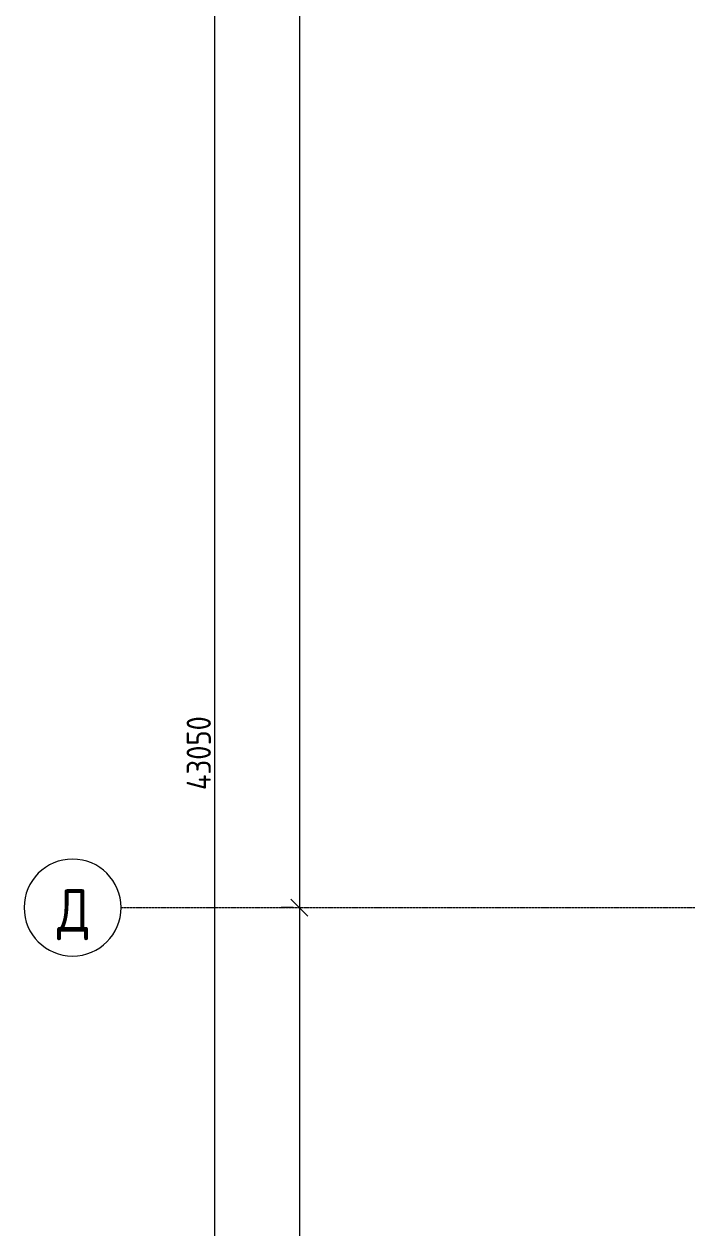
# Model space of a CAD drawing. Header units: millimetres. Extents: x -11886 to 379896, y -8130 to 47743.
# Drawn here: x 310868 to 316337, y 18063 to 28000 of the extents above; entities that cross this region are included whole.
import ezdxf

# ---------------------------------------------------------------- set-up
doc = ezdxf.new("R2010")
doc.units = ezdxf.units.MM
doc.linetypes.add('ADSK_Линия сетки', pattern=[25, 20, -2.5, 0, -2.5])
doc.layers.add('Оси', color=7, linetype='Continuous', lineweight=9)
doc.layers.add('Размеры', color=7, linetype='Continuous', lineweight=9)
doc.styles.add('GOST Common', font='GOST_Common.ttf', dxfattribs={"width": 0.9, "height": 350})
doc.styles.add('GOST Common_1', font='GOST_Common.ttf', dxfattribs={"width": 0.9, "height": 200})
doc.dimstyles.new('ADSK_Основной_2_5_мм', dxfattribs={"dimscale": 304.8, "dimtxt": 251.428749, "dimasz": 0.463911, "dimexe": 0.492126, "dimexo": 0.492126, "dimgap": 0.098425, "dimtad": 1, "dimdec": 1, "dimrnd": 0.1, "dimdsep": 46, "dimtxsty": 'GOST Common_1', "dimblk1": 'OBLIQUE', "dimblk2": 'OBLIQUE', "dimsah": 1, "dimcen": 0.09, "dimdle": 0.492126, "dimazin": 2, "dimtfac": 1, "dimtdec": 4, "dimtix": 1, "dimtmove": 0, "dimatfit": 3, "dimfxl": 1, "dimtvp": 1, "dimtfill": 1, "dimtolj": 1, "dimtzin": 0, "dimlwd": 20, "dimlwe": 20, "dimarcsym": 2})

# ---------------------------------------------------------------- blocks, each defined once
blk = doc.blocks.new('Ось сетки - Круг_Ø8 мм-6577-04 План 4-го этажа')
at = {"layer": 'Оси', "lineweight": 20}
for start, end in [(360, 180), (180, 360)]:
    blk.add_arc((0, 0), 4, start, end, dxfattribs=at)
blk = doc.blocks.new('_Oblique')
at = {"color": 0, "linetype": 'ByBlock', "lineweight": -2}
blk.add_line((-0.5, -0.5), (0.5, 0.5), dxfattribs=at)
blk = doc.blocks.new('*D2948')
at = {"layer": 'Defpoints', "color": 0, "transparency": 16777216}
for p in [(313239.3, 37006.8), (313139.3, 20706.8), (313239.3, 20706.8)]:
    blk.add_point(p, dxfattribs=at)
at = {"layer": 'Размеры', "color": 0, "lineweight": 20, "transparency": 16777216}
for p, q in [((313139.3, 37156.8), (313139.3, 20556.8)), ((313089.3, 37006.8), (312989.3, 37006.8)), ((313089.3, 20706.8), (312989.3, 20706.8))]:
    blk.add_line(p, q, dxfattribs=at)
at = {"layer": 'Размеры', "color": 0, "lineweight": 20, "transparency": 16777216, "xscale": 141.4, "yscale": 141.4, "zscale": 141.4}
for p, rotation in [((313139.3, 37006.8), 90), ((313139.3, 20706.8), 270)]:
    blk.add_blockref('_Oblique', p, dxfattribs=dict(at, rotation=rotation))
at = {"layer": 'Размеры', "color": 0, "lineweight": 20, "transparency": 16777216, "insert": (313009.3, 28856.8), "char_height": 200, "width": 889.802, "attachment_point": 5, "rotation": 90, "style": 'GOST Common_1', "bg_fill": 3, "box_fill_scale": 1.1, "bg_fill_color": 256, "bg_fill_true_color": 13158600, "bg_fill_transparency": 0}
blk.add_mtext('\\A1;16300', dxfattribs=at)
blk = doc.blocks.new('*D2949')
at = {"layer": 'Defpoints', "color": 0, "transparency": 16777216}
for p in [(313239.3, 20706.8), (313139.3, 13406.8), (313239.3, 13406.8)]:
    blk.add_point(p, dxfattribs=at)
at = {"layer": 'Размеры', "color": 0, "lineweight": 20, "transparency": 16777216}
for p, q in [((313139.3, 20856.8), (313139.3, 13256.8)), ((313089.3, 20706.8), (312989.3, 20706.8)), ((313089.3, 13406.8), (312989.3, 13406.8))]:
    blk.add_line(p, q, dxfattribs=at)
at = {"layer": 'Размеры', "color": 0, "lineweight": 20, "transparency": 16777216, "xscale": 141.4, "yscale": 141.4, "zscale": 141.4}
for p, rotation in [((313139.3, 20706.8), 90), ((313139.3, 13406.8), 270)]:
    blk.add_blockref('_Oblique', p, dxfattribs=dict(at, rotation=rotation))
at = {"layer": 'Размеры', "color": 0, "lineweight": 20, "transparency": 16777216, "insert": (313009.3, 17056.8), "char_height": 200, "width": 756.843, "attachment_point": 5, "rotation": 90, "style": 'GOST Common_1', "bg_fill": 3, "box_fill_scale": 1.1, "bg_fill_color": 256, "bg_fill_true_color": 13158600, "bg_fill_transparency": 0}
blk.add_mtext('\\A1;7300', dxfattribs=at)
blk = doc.blocks.new('*D2953')
at = {"layer": 'Defpoints', "color": 0, "transparency": 16777216}
for p in [(312539.3, 43506.8), (312439.3, 456.8), (312539.3, 456.8)]:
    blk.add_point(p, dxfattribs=at)
at = {"layer": 'Размеры', "color": 0, "lineweight": 20, "transparency": 16777216}
for p, q in [((312439.3, 43656.8), (312439.3, 306.8)), ((312389.3, 43506.8), (312289.3, 43506.8)), ((312389.3, 456.8), (312289.3, 456.8))]:
    blk.add_line(p, q, dxfattribs=at)
at = {"layer": 'Размеры', "color": 0, "lineweight": 20, "transparency": 16777216, "xscale": 141.4, "yscale": 141.4, "zscale": 141.4}
for p, rotation in [((312439.3, 43506.8), 90), ((312439.3, 456.8), 270)]:
    blk.add_blockref('_Oblique', p, dxfattribs=dict(at, rotation=rotation))
at = {"layer": 'Размеры', "color": 0, "lineweight": 20, "transparency": 16777216, "insert": (312309.3, 21981.8), "char_height": 200, "width": 971.623, "attachment_point": 5, "rotation": 90, "style": 'GOST Common_1', "bg_fill": 3, "box_fill_scale": 1.1, "bg_fill_color": 256, "bg_fill_true_color": 13158600, "bg_fill_transparency": 0}
blk.add_mtext('\\A1;43050', dxfattribs=at)

msp = doc.modelspace()

# ---------------------------------------------------------------- linework, layer by layer
at = {"layer": 'Оси', "linetype": 'ADSK_Линия сетки'}
msp.add_line((311668.31, 20706.79), (379896.25, 20706.79), dxfattribs=at)

# ---------------------------------------------------------------- block references
at = {"layer": 'Оси', "lineweight": 20, "xscale": 99.99999999999993, "yscale": 99.99999999999993, "zscale": 99.99999999999993, "rotation": 269.9999999999994}
msp.add_blockref('Ось сетки - Круг_Ø8 мм-6577-04 План 4-го этажа', (311268.31, 20706.79), dxfattribs=at)

# ---------------------------------------------------------------- texts
at = {"layer": 'Оси', "insert": (311140.14, 20859.38), "char_height": 350, "width": 346.329, "attachment_point": 1, "style": 'GOST Common'}
msp.add_mtext('\\fGOST Common|b0|i0|c204|p34|;\\W.9;Д', dxfattribs=at)

# ---------------------------------------------------------------- next in the draw order: dimensions: what is measured, and where the dimension line sits
at = {"layer": 'Размеры', "lineweight": 20}
for base, p1, p2, override, picture, middle in [((312439.33, 456.79), (312539.31, 43506.79), (312539.31, 456.79), {"dimpost": '<>', "dimfxl": 43050}, '*D2953', (312309.33, 21981.79)), ((313139.33, 20706.79), (313239.31, 37006.79), (313239.31, 20706.79), {"dimpost": '<>', "dimfxl": 16300}, '*D2948', (313009.33, 28856.79))]:
    dim = msp.add_linear_dim(base=base, p1=p1, p2=p2, angle=90, dimstyle='ADSK_Основной_2_5_мм', override=override, dxfattribs=at)
    dim.commit()
    dim.dimension.update_dxf_attribs({"geometry": picture, "text_midpoint": middle})

# ---------------------------------------------------------------- next in the draw order: dimensions: what is measured, and where the dimension line sits
dim = msp.add_linear_dim(base=(313139.33, 13406.79), p1=(313239.31, 20706.79), p2=(313239.31, 13406.79), angle=90, dimstyle='ADSK_Основной_2_5_мм', override={"dimpost": '<>', "dimfxl": 7300}, dxfattribs=at)
dim.commit()
dim.dimension.update_dxf_attribs({"geometry": '*D2949', "text_midpoint": (313009.33, 17056.79)})

doc.saveas('drawing.dxf')
